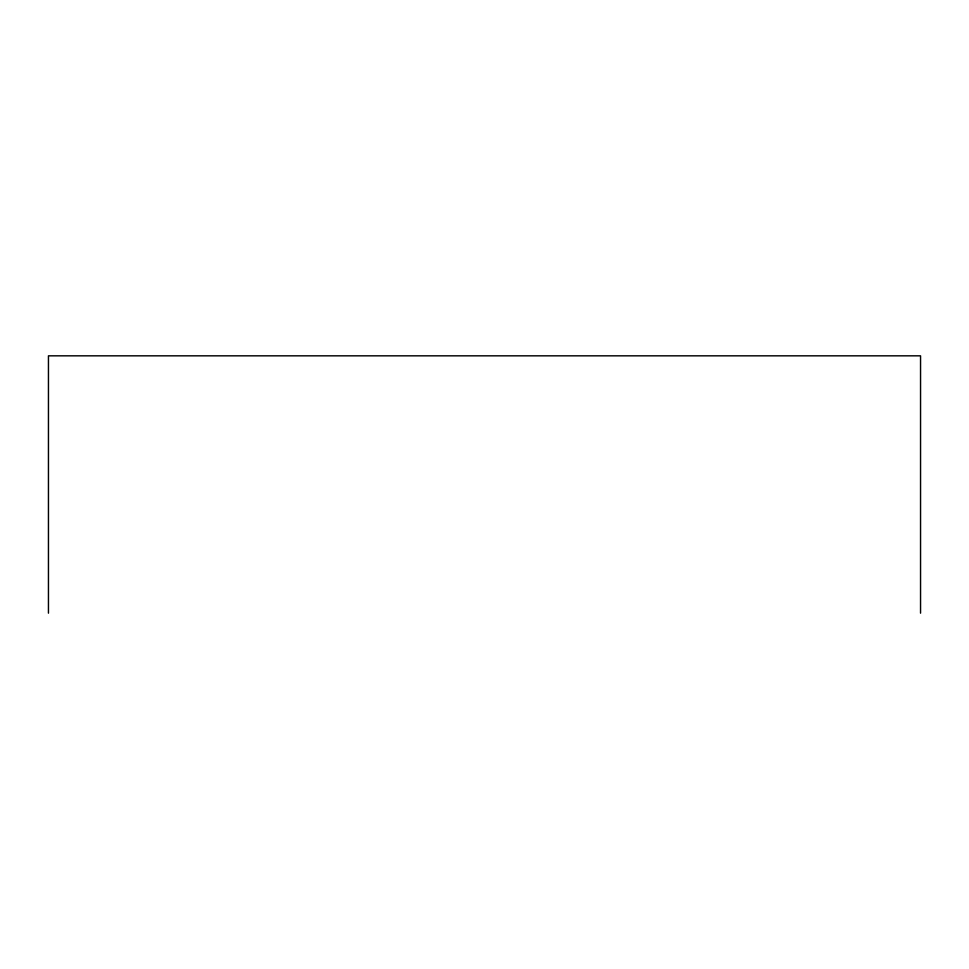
<?xml version="1.0" encoding="UTF-8"?>
<svg xmlns="http://www.w3.org/2000/svg" width="969" height="969" viewBox="0 0 969 969"><rect width="100%" height="100%" fill="white"/><g stroke="black" fill="none" stroke-linecap="round" stroke-linejoin="round"><path stroke-width="1.45" d="M920.55 613.171L920.55 355.829L48.45 355.829L48.45 613.171"/></g></svg>
